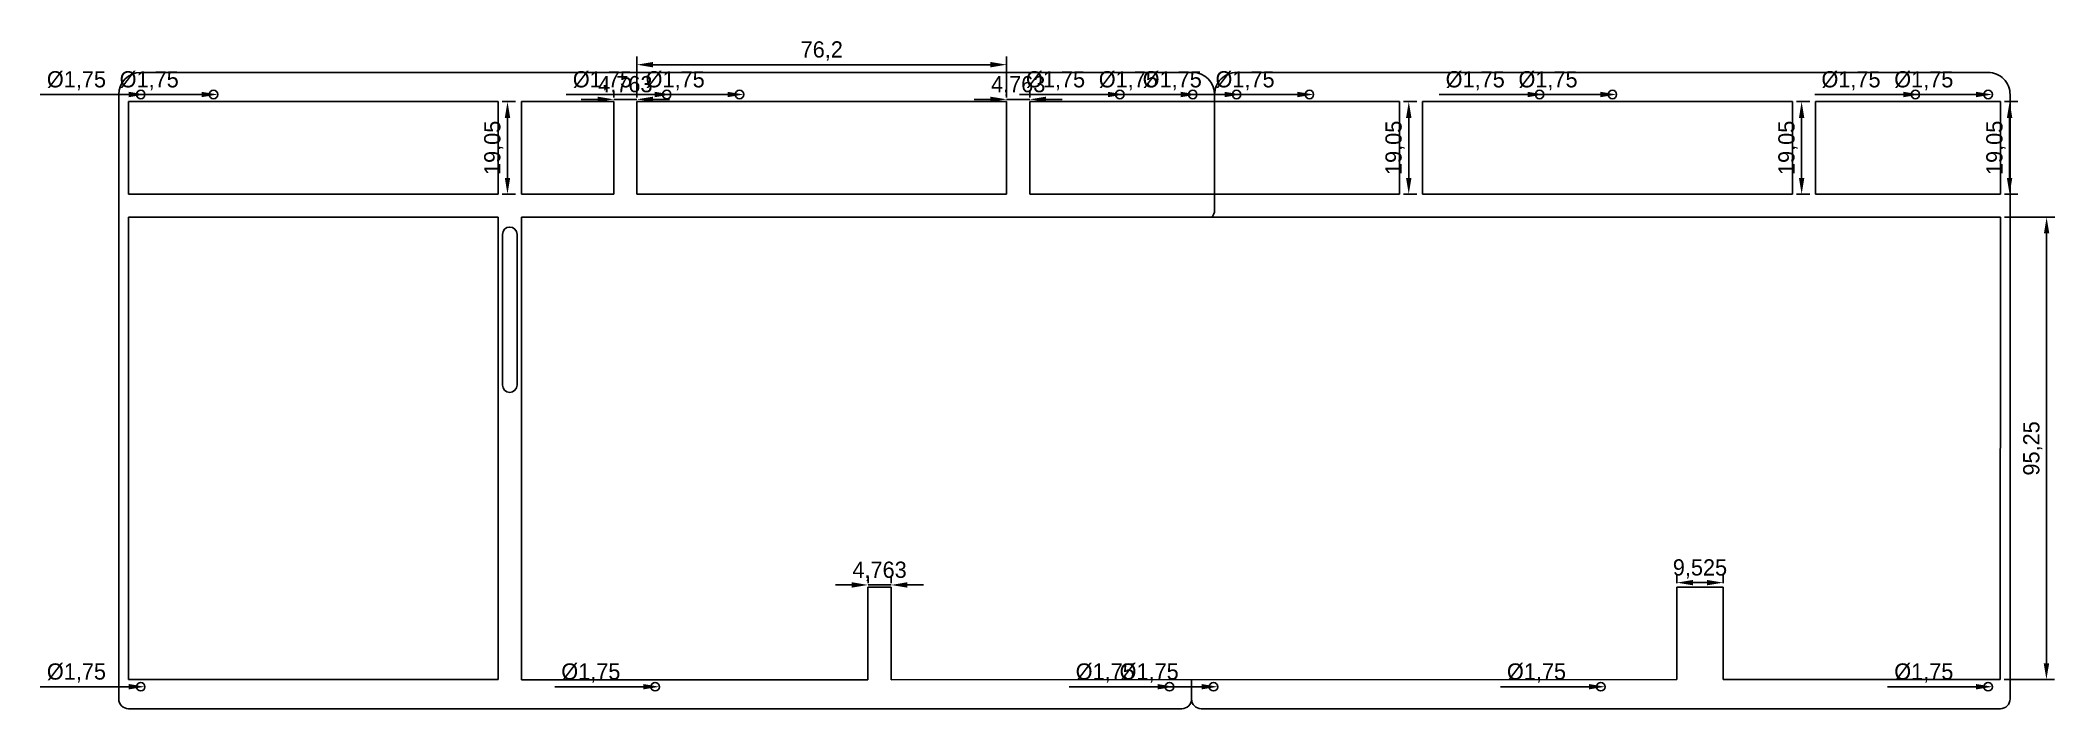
# Model space of a CAD drawing. Header units: millimetres. Extents: x -1 to 414, y 14 to 152.
import ezdxf

# ---------------------------------------------------------------- set-up
doc = ezdxf.new("R2010")
doc.units = ezdxf.units.MM
doc.layers.add('0 (2)', color=7, linetype='Continuous')
doc.layers.add('Dimensions', color=7, linetype='Continuous')
doc.dimstyles.new('ISO-25', dxfattribs={"dimtxt": 2.5, "dimasz": 2.5, "dimexe": 1.25, "dimexo": 0.625, "dimtad": 1, "dimtxsty": 'Standard', "dimcen": 2.5, "dimadec": 0, "dimazin": 0, "dimtfac": 1, "dimtmove": 0, "dimatfit": 3, "dimfxl": 1, "dimarcsym": 0})

# ---------------------------------------------------------------- blocks, each defined once
blk = doc.blocks.new('*D1')
at = {"layer": 'Defpoints', "color": 0}
for p in [(279.06, 139.53), (279.06, 120.48), (280.96, 120.48)]:
    blk.add_point(p, dxfattribs=at)
at = {"layer": 'Dimensions', "color": 140, "lineweight": -2}
for p, q in [((279.89, 139.53), (282.63, 139.53)), ((280.96, 136.19), (280.96, 123.83)), ((279.89, 120.48), (282.63, 120.48))]:
    blk.add_line(p, q, dxfattribs=at)
at = {"layer": 'Dimensions', "color": 140}
for points in [[(281.52, 136.19), (280.4, 136.19), (280.96, 139.53)], [(280.4, 123.83), (281.52, 123.83), (280.96, 120.48)]]:
    blk.add_solid(points, dxfattribs=at)
at = {"layer": 'Dimensions', "color": 140, "insert": (278.13, 130.01), "char_height": 3.344, "attachment_point": 5, "rotation": 90}
blk.add_mtext('19,05', dxfattribs=at)
blk = doc.blocks.new('*D2')
at = {"layer": 'Defpoints', "color": 0}
for p in [(93.32, 139.53), (93.32, 120.48), (95.22, 120.48)]:
    blk.add_point(p, dxfattribs=at)
at = {"layer": 'Dimensions', "color": 140, "lineweight": -2}
for p, q in [((94.15, 139.53), (96.9, 139.53)), ((95.22, 136.19), (95.22, 123.83)), ((94.15, 120.48), (96.9, 120.48))]:
    blk.add_line(p, q, dxfattribs=at)
at = {"layer": 'Dimensions', "color": 140}
for points in [[(95.78, 136.19), (94.67, 136.19), (95.22, 139.53)], [(94.67, 123.83), (95.78, 123.83), (95.22, 120.48)]]:
    blk.add_solid(points, dxfattribs=at)
at = {"layer": 'Dimensions', "color": 140, "insert": (92.4, 130.01), "char_height": 3.344, "attachment_point": 5, "rotation": 90}
blk.add_mtext('19,05', dxfattribs=at)
blk = doc.blocks.new('*D3')
at = {"layer": 'Defpoints', "color": 0}
for p in [(360.02, 139.53), (360.02, 120.48), (361.92, 120.48)]:
    blk.add_point(p, dxfattribs=at)
at = {"layer": 'Dimensions', "color": 140, "lineweight": -2}
for p, q in [((360.85, 139.53), (363.6, 139.53)), ((361.92, 136.19), (361.92, 123.83)), ((360.85, 120.48), (363.6, 120.48))]:
    blk.add_line(p, q, dxfattribs=at)
at = {"layer": 'Dimensions', "color": 140}
for points in [[(362.48, 136.19), (361.37, 136.19), (361.92, 139.53)], [(361.37, 123.83), (362.48, 123.83), (361.92, 120.48)]]:
    blk.add_solid(points, dxfattribs=at)
at = {"layer": 'Dimensions', "color": 140, "insert": (359.1, 130.01), "char_height": 3.344, "attachment_point": 5, "rotation": 90}
blk.add_mtext('19,05', dxfattribs=at)
blk = doc.blocks.new('*D4')
at = {"layer": 'Defpoints', "color": 0}
for p in [(402.88, 139.53), (402.88, 120.48), (404.78, 120.48)]:
    blk.add_point(p, dxfattribs=at)
at = {"layer": 'Dimensions', "color": 140, "lineweight": -2}
for p, q in [((403.72, 139.53), (406.46, 139.53)), ((404.79, 136.19), (404.78, 123.82)), ((403.71, 120.48), (406.45, 120.48))]:
    blk.add_line(p, q, dxfattribs=at)
at = {"layer": 'Dimensions', "color": 140}
for points in [[(405.34, 136.19), (404.23, 136.19), (404.79, 139.53)], [(404.22, 123.82), (405.34, 123.82), (404.78, 120.48)]]:
    blk.add_solid(points, dxfattribs=at)
at = {"layer": 'Dimensions', "color": 140, "insert": (401.96, 130.01), "char_height": 3.344, "attachment_point": 5, "rotation": 89.985}
blk.add_mtext('19,05', dxfattribs=at)
blk = doc.blocks.new('*D5')
at = {"layer": 'Defpoints', "color": 0}
for p in [(402.88, 115.72), (402.85, 20.47), (412.37, 20.47)]:
    blk.add_point(p, dxfattribs=at)
at = {"layer": 'Dimensions', "color": 140, "lineweight": -2}
for p, q in [((403.72, 115.72), (414.08, 115.71)), ((412.41, 112.37), (412.38, 23.81)), ((403.69, 20.47), (414.05, 20.46))]:
    blk.add_line(p, q, dxfattribs=at)
at = {"layer": 'Dimensions', "color": 140}
for points in [[(412.96, 112.37), (411.85, 112.37), (412.41, 115.72)], [(411.82, 23.81), (412.93, 23.81), (412.37, 20.47)]]:
    blk.add_solid(points, dxfattribs=at)
at = {"layer": 'Dimensions', "color": 140, "insert": (409.56, 68.09), "char_height": 3.344, "attachment_point": 5, "rotation": 89.9812}
blk.add_mtext('95,25', dxfattribs=at)
blk = doc.blocks.new('*D6')
at = {"layer": 'Defpoints', "color": 0}
for p in [(169.52, 39.49), (174.28, 39.96), (174.28, 39.49)]:
    blk.add_point(p, dxfattribs=at)
at = {"layer": 'Dimensions', "color": 140, "lineweight": -2}
for p, q in [((169.52, 40.32), (169.52, 41.64)), ((174.28, 40.32), (174.28, 41.64)), ((166.17, 39.96), (162.83, 39.96)), ((169.52, 39.96), (174.28, 39.96)), ((177.62, 39.96), (180.97, 39.96))]:
    blk.add_line(p, q, dxfattribs=at)
at = {"layer": 'Dimensions', "color": 140}
for points in [[(166.17, 39.41), (166.17, 40.52), (169.52, 39.96)], [(177.62, 40.52), (177.62, 39.41), (174.28, 39.96)]]:
    blk.add_solid(points, dxfattribs=at)
at = {"layer": 'Dimensions', "color": 140, "insert": (171.9, 42.79), "char_height": 3.344, "attachment_point": 5}
blk.add_mtext('4,763', dxfattribs=at)
blk = doc.blocks.new('*D7')
at = {"layer": 'Defpoints', "color": 0}
for p in [(117.13, 139.53), (121.89, 140.01), (121.89, 139.53)]:
    blk.add_point(p, dxfattribs=at)
at = {"layer": 'Dimensions', "color": 140, "lineweight": -2}
for p, q in [((117.13, 140.37), (117.13, 141.68)), ((121.89, 140.37), (121.89, 141.68)), ((113.79, 140.01), (110.44, 140.01)), ((117.13, 140.01), (121.89, 140.01)), ((125.24, 140.01), (128.58, 140.01))]:
    blk.add_line(p, q, dxfattribs=at)
at = {"layer": 'Dimensions', "color": 140}
for points in [[(113.79, 139.45), (113.79, 140.56), (117.13, 140.01)], [(125.24, 140.56), (125.24, 139.45), (121.89, 140.01)]]:
    blk.add_solid(points, dxfattribs=at)
at = {"layer": 'Dimensions', "color": 140, "insert": (119.51, 142.83), "char_height": 3.344, "attachment_point": 5}
blk.add_mtext('4,763', dxfattribs=at)
blk = doc.blocks.new('*D8')
at = {"layer": 'Defpoints', "color": 0}
for p in [(198.09, 147.15), (121.89, 139.53), (198.09, 139.53)]:
    blk.add_point(p, dxfattribs=at)
at = {"layer": 'Dimensions', "color": 140, "lineweight": -2}
for p, q in [((121.89, 140.37), (121.89, 148.82)), ((125.24, 147.15), (194.75, 147.15)), ((198.09, 140.37), (198.09, 148.82))]:
    blk.add_line(p, q, dxfattribs=at)
at = {"layer": 'Dimensions', "color": 140}
for points in [[(125.24, 147.71), (125.24, 146.59), (121.89, 147.15)], [(194.75, 146.59), (194.75, 147.71), (198.09, 147.15)]]:
    blk.add_solid(points, dxfattribs=at)
at = {"layer": 'Dimensions', "color": 140, "insert": (159.99, 149.98), "char_height": 3.344, "attachment_point": 5}
blk.add_mtext('76,2', dxfattribs=at)
blk = doc.blocks.new('*D9')
at = {"layer": 'Defpoints', "color": 0}
for p in [(336.21, 39.49), (345.73, 40.44), (345.73, 39.49)]:
    blk.add_point(p, dxfattribs=at)
at = {"layer": 'Dimensions', "color": 140, "lineweight": -2}
for p, q in [((336.21, 40.32), (336.21, 42.11)), ((345.73, 40.32), (345.73, 42.11)), ((339.55, 40.44), (342.39, 40.44))]:
    blk.add_line(p, q, dxfattribs=at)
at = {"layer": 'Dimensions', "color": 140}
for points in [[(339.55, 41), (339.55, 39.88), (336.21, 40.44)], [(342.39, 39.88), (342.39, 41), (345.73, 40.44)]]:
    blk.add_solid(points, dxfattribs=at)
at = {"layer": 'Dimensions', "color": 140, "insert": (340.97, 43.27), "char_height": 3.344, "attachment_point": 5}
blk.add_mtext('9,525', dxfattribs=at)
blk = doc.blocks.new('*D10')
at = {"layer": 'Defpoints', "color": 0}
for p in [(198.09, 139.53), (202.86, 140.01), (202.86, 139.53)]:
    blk.add_point(p, dxfattribs=at)
at = {"layer": 'Dimensions', "color": 140, "lineweight": -2}
for p, q in [((198.09, 140.37), (198.09, 141.68)), ((202.86, 140.37), (202.86, 141.68)), ((194.75, 140.01), (191.41, 140.01)), ((198.09, 140.01), (202.86, 140.01)), ((206.2, 140.01), (209.54, 140.01))]:
    blk.add_line(p, q, dxfattribs=at)
at = {"layer": 'Dimensions', "color": 140}
for points in [[(194.75, 139.45), (194.75, 140.56), (198.09, 140.01)], [(206.2, 140.56), (206.2, 139.45), (202.86, 140.01)]]:
    blk.add_solid(points, dxfattribs=at)
at = {"layer": 'Dimensions', "color": 140, "insert": (200.47, 142.83), "char_height": 3.344, "attachment_point": 5}
blk.add_mtext('4,763', dxfattribs=at)
blk = doc.blocks.new('*D11')
at = {"layer": 'Defpoints', "color": 0}
for p in [(259.61, 141.01), (261.36, 141.01)]:
    blk.add_point(p, dxfattribs=at)
at = {"layer": 'Dimensions', "color": 140, "lineweight": -2}
blk.add_line((258.01, 141.01), (239.78, 141.01), dxfattribs=at)
at = {"layer": 'Dimensions', "color": 140}
blk.add_solid([(258.01, 140.45), (258.01, 141.56), (261.36, 141.01)], dxfattribs=at)
at = {"layer": 'Dimensions', "color": 140, "insert": (247.22, 143.83), "char_height": 3.344, "attachment_point": 5}
blk.add_mtext('%%c1,75', dxfattribs=at)
blk = doc.blocks.new('*D12')
at = {"layer": 'Defpoints', "color": 0}
for p in [(18.77, 141.01), (20.52, 141.01)]:
    blk.add_point(p, dxfattribs=at)
at = {"layer": 'Dimensions', "color": 140, "lineweight": -2}
blk.add_line((17.17, 141.01), (-1.06, 141.01), dxfattribs=at)
at = {"layer": 'Dimensions', "color": 140}
blk.add_solid([(17.17, 140.45), (17.17, 141.56), (20.52, 141.01)], dxfattribs=at)
at = {"layer": 'Dimensions', "color": 140, "insert": (6.39, 143.83), "char_height": 3.344, "attachment_point": 5}
blk.add_mtext('%%c1,75', dxfattribs=at)
blk = doc.blocks.new('*D13')
at = {"layer": 'Defpoints', "color": 0}
for p in [(33.77, 141.01), (35.52, 141.01)]:
    blk.add_point(p, dxfattribs=at)
at = {"layer": 'Dimensions', "color": 140, "lineweight": -2}
blk.add_line((32.17, 141.01), (13.94, 141.01), dxfattribs=at)
at = {"layer": 'Dimensions', "color": 140}
blk.add_solid([(32.17, 140.45), (32.17, 141.56), (35.52, 141.01)], dxfattribs=at)
at = {"layer": 'Dimensions', "color": 140, "insert": (21.39, 143.83), "char_height": 3.344, "attachment_point": 5}
blk.add_mtext('%%c1,75', dxfattribs=at)
blk = doc.blocks.new('*D14')
at = {"layer": 'Defpoints', "color": 0}
for p in [(384.48, 141.01), (386.23, 141.01)]:
    blk.add_point(p, dxfattribs=at)
at = {"layer": 'Dimensions', "color": 140, "lineweight": -2}
blk.add_line((382.89, 141.01), (364.65, 141.01), dxfattribs=at)
at = {"layer": 'Dimensions', "color": 140}
blk.add_solid([(382.89, 140.45), (382.89, 141.56), (386.23, 141.01)], dxfattribs=at)
at = {"layer": 'Dimensions', "color": 140, "insert": (372.1, 143.83), "char_height": 3.344, "attachment_point": 5}
blk.add_mtext('%%c1,75', dxfattribs=at)
blk = doc.blocks.new('*D15')
at = {"layer": 'Defpoints', "color": 0}
for p in [(127.16, 141.01), (128.91, 141.01)]:
    blk.add_point(p, dxfattribs=at)
at = {"layer": 'Dimensions', "color": 140, "lineweight": -2}
blk.add_line((125.57, 141.01), (107.34, 141.01), dxfattribs=at)
at = {"layer": 'Dimensions', "color": 140}
blk.add_solid([(125.57, 140.45), (125.57, 141.56), (128.91, 141.01)], dxfattribs=at)
at = {"layer": 'Dimensions', "color": 140, "insert": (114.78, 143.83), "char_height": 3.344, "attachment_point": 5}
blk.add_mtext('%%c1,75', dxfattribs=at)
blk = doc.blocks.new('*D16')
at = {"layer": 'Defpoints', "color": 0}
for p in [(220.56, 141.01), (222.31, 141.01)]:
    blk.add_point(p, dxfattribs=at)
at = {"layer": 'Dimensions', "color": 140, "lineweight": -2}
blk.add_line((218.96, 141.01), (200.73, 141.01), dxfattribs=at)
at = {"layer": 'Dimensions', "color": 140}
blk.add_solid([(218.96, 140.45), (218.96, 141.56), (222.31, 141.01)], dxfattribs=at)
at = {"layer": 'Dimensions', "color": 140, "insert": (208.17, 143.83), "char_height": 3.344, "attachment_point": 5}
blk.add_mtext('%%c1,75', dxfattribs=at)
blk = doc.blocks.new('*D17')
at = {"layer": 'Defpoints', "color": 0}
for p in [(142.16, 141.01), (143.91, 141.01)]:
    blk.add_point(p, dxfattribs=at)
at = {"layer": 'Dimensions', "color": 140, "lineweight": -2}
blk.add_line((140.57, 141.01), (122.34, 141.01), dxfattribs=at)
at = {"layer": 'Dimensions', "color": 140}
blk.add_solid([(140.57, 140.45), (140.57, 141.56), (143.91, 141.01)], dxfattribs=at)
at = {"layer": 'Dimensions', "color": 140, "insert": (129.78, 143.83), "char_height": 3.344, "attachment_point": 5}
blk.add_mtext('%%c1,75', dxfattribs=at)
blk = doc.blocks.new('*D18')
at = {"layer": 'Defpoints', "color": 0}
for p in [(244.61, 141.01), (246.36, 141.01)]:
    blk.add_point(p, dxfattribs=at)
at = {"layer": 'Dimensions', "color": 140, "lineweight": -2}
blk.add_line((243.01, 141.01), (224.78, 141.01), dxfattribs=at)
at = {"layer": 'Dimensions', "color": 140}
blk.add_solid([(243.01, 140.45), (243.01, 141.56), (246.36, 141.01)], dxfattribs=at)
at = {"layer": 'Dimensions', "color": 140, "insert": (232.22, 143.83), "char_height": 3.344, "attachment_point": 5}
blk.add_mtext('%%c1,75', dxfattribs=at)
blk = doc.blocks.new('*D19')
at = {"layer": 'Defpoints', "color": 0}
for p in [(235.56, 141.01), (237.31, 141.01)]:
    blk.add_point(p, dxfattribs=at)
at = {"layer": 'Dimensions', "color": 140, "lineweight": -2}
blk.add_line((233.96, 141.01), (215.73, 141.01), dxfattribs=at)
at = {"layer": 'Dimensions', "color": 140}
blk.add_solid([(233.96, 140.45), (233.96, 141.56), (237.31, 141.01)], dxfattribs=at)
at = {"layer": 'Dimensions', "color": 140, "insert": (223.17, 143.83), "char_height": 3.344, "attachment_point": 5}
blk.add_mtext('%%c1,75', dxfattribs=at)
blk = doc.blocks.new('*D20')
at = {"layer": 'Defpoints', "color": 0}
for p in [(307.04, 141.01), (308.79, 141.01)]:
    blk.add_point(p, dxfattribs=at)
at = {"layer": 'Dimensions', "color": 140, "lineweight": -2}
blk.add_line((305.45, 141.01), (287.22, 141.01), dxfattribs=at)
at = {"layer": 'Dimensions', "color": 140}
blk.add_solid([(305.45, 140.45), (305.45, 141.56), (308.79, 141.01)], dxfattribs=at)
at = {"layer": 'Dimensions', "color": 140, "insert": (294.66, 143.83), "char_height": 3.344, "attachment_point": 5}
blk.add_mtext('%%c1,75', dxfattribs=at)
blk = doc.blocks.new('*D21')
at = {"layer": 'Defpoints', "color": 0}
for p in [(322.04, 141.01), (323.79, 141.01)]:
    blk.add_point(p, dxfattribs=at)
at = {"layer": 'Dimensions', "color": 140, "lineweight": -2}
blk.add_line((320.45, 141.01), (302.22, 141.01), dxfattribs=at)
at = {"layer": 'Dimensions', "color": 140}
blk.add_solid([(320.45, 140.45), (320.45, 141.56), (323.79, 141.01)], dxfattribs=at)
at = {"layer": 'Dimensions', "color": 140, "insert": (309.66, 143.83), "char_height": 3.344, "attachment_point": 5}
blk.add_mtext('%%c1,75', dxfattribs=at)
blk = doc.blocks.new('*D22')
at = {"layer": 'Defpoints', "color": 0}
for p in [(399.48, 141.01), (401.23, 141.01)]:
    blk.add_point(p, dxfattribs=at)
at = {"layer": 'Dimensions', "color": 140, "lineweight": -2}
blk.add_line((397.89, 141.01), (379.65, 141.01), dxfattribs=at)
at = {"layer": 'Dimensions', "color": 140}
blk.add_solid([(397.89, 140.45), (397.89, 141.56), (401.23, 141.01)], dxfattribs=at)
at = {"layer": 'Dimensions', "color": 140, "insert": (387.1, 143.83), "char_height": 3.344, "attachment_point": 5}
blk.add_mtext('%%c1,75', dxfattribs=at)
blk = doc.blocks.new('*D23')
at = {"layer": 'Defpoints', "color": 0}
for p in [(399.48, 18.99), (401.23, 18.99)]:
    blk.add_point(p, dxfattribs=at)
at = {"layer": 'Dimensions', "color": 140, "lineweight": -2}
blk.add_line((397.89, 18.99), (379.65, 18.99), dxfattribs=at)
at = {"layer": 'Dimensions', "color": 140}
blk.add_solid([(397.89, 18.44), (397.89, 19.55), (401.23, 18.99)], dxfattribs=at)
at = {"layer": 'Dimensions', "color": 140, "insert": (387.1, 21.82), "char_height": 3.344, "attachment_point": 5}
blk.add_mtext('%%c1,75', dxfattribs=at)
blk = doc.blocks.new('*D24')
at = {"layer": 'Defpoints', "color": 0}
for p in [(319.66, 18.99), (321.41, 18.99)]:
    blk.add_point(p, dxfattribs=at)
at = {"layer": 'Dimensions', "color": 140, "lineweight": -2}
blk.add_line((318.07, 18.99), (299.84, 18.99), dxfattribs=at)
at = {"layer": 'Dimensions', "color": 140}
blk.add_solid([(318.07, 18.44), (318.07, 19.55), (321.41, 18.99)], dxfattribs=at)
at = {"layer": 'Dimensions', "color": 140, "insert": (307.28, 21.82), "char_height": 3.344, "attachment_point": 5}
blk.add_mtext('%%c1,75', dxfattribs=at)
blk = doc.blocks.new('*D25')
at = {"layer": 'Defpoints', "color": 0}
for p in [(239.84, 18.99), (241.59, 18.99)]:
    blk.add_point(p, dxfattribs=at)
at = {"layer": 'Dimensions', "color": 140, "lineweight": -2}
blk.add_line((238.25, 18.99), (220.02, 18.99), dxfattribs=at)
at = {"layer": 'Dimensions', "color": 140}
blk.add_solid([(238.25, 18.44), (238.25, 19.55), (241.59, 18.99)], dxfattribs=at)
at = {"layer": 'Dimensions', "color": 140, "insert": (227.46, 21.82), "char_height": 3.344, "attachment_point": 5}
blk.add_mtext('%%c1,75', dxfattribs=at)
blk = doc.blocks.new('*D26')
at = {"layer": 'Defpoints', "color": 0}
for p in [(230.79, 18.99), (232.54, 18.99)]:
    blk.add_point(p, dxfattribs=at)
at = {"layer": 'Dimensions', "color": 140, "lineweight": -2}
blk.add_line((229.2, 18.99), (210.97, 18.99), dxfattribs=at)
at = {"layer": 'Dimensions', "color": 140}
blk.add_solid([(229.2, 18.44), (229.2, 19.55), (232.54, 18.99)], dxfattribs=at)
at = {"layer": 'Dimensions', "color": 140, "insert": (218.41, 21.82), "char_height": 3.344, "attachment_point": 5}
blk.add_mtext('%%c1,75', dxfattribs=at)
blk = doc.blocks.new('*D27')
at = {"layer": 'Defpoints', "color": 0}
for p in [(124.78, 18.99), (126.53, 18.99)]:
    blk.add_point(p, dxfattribs=at)
at = {"layer": 'Dimensions', "color": 140, "lineweight": -2}
blk.add_line((123.19, 18.99), (104.95, 18.99), dxfattribs=at)
at = {"layer": 'Dimensions', "color": 140}
blk.add_solid([(123.19, 18.44), (123.19, 19.55), (126.53, 18.99)], dxfattribs=at)
at = {"layer": 'Dimensions', "color": 140, "insert": (112.4, 21.82), "char_height": 3.344, "attachment_point": 5}
blk.add_mtext('%%c1,75', dxfattribs=at)
blk = doc.blocks.new('*D28')
at = {"layer": 'Defpoints', "color": 0}
for p in [(18.77, 18.99), (20.52, 18.99)]:
    blk.add_point(p, dxfattribs=at)
at = {"layer": 'Dimensions', "color": 140, "lineweight": -2}
blk.add_line((17.17, 18.99), (-1.06, 18.99), dxfattribs=at)
at = {"layer": 'Dimensions', "color": 140}
blk.add_solid([(17.17, 18.44), (17.17, 19.55), (20.52, 18.99)], dxfattribs=at)
at = {"layer": 'Dimensions', "color": 140, "insert": (6.39, 21.82), "char_height": 3.344, "attachment_point": 5}
blk.add_mtext('%%c1,75', dxfattribs=at)

msp = doc.modelspace()

# ---------------------------------------------------------------- linework, layer by layer
at = {"layer": '0 (2)'}
for p, q in [((19.6436, 145.5308), (236.431, 145.5309)), ((245.4813, 145.531), (400.3561, 145.531)), ((15.1186, 141.0059), (15.1137, 16.451)), ((17.1186, 139.5312), (93.3185, 139.5312)), ((17.1186, 120.4812), (17.1186, 139.5312)), ((93.3185, 139.5312), (93.3185, 120.4812)), ((98.081, 120.4812), (98.081, 139.5312)), ((98.081, 139.5312), (117.131, 139.5312)), ((117.131, 139.5312), (117.131, 120.4812)), ((121.8935, 139.5312), (198.0935, 139.5312)), ((121.8935, 139.5312), (121.8935, 120.4812)), ((198.0935, 139.5312), (198.0935, 120.4812)), ((202.856, 139.5312), (202.856, 120.4812)), ((202.856, 139.5312), (240.9561, 139.5312)), ((240.9561, 141.0058), (240.9561, 139.5312)), ((240.9561, 139.5312), (279.0561, 139.5312)), ((240.9561, 139.5312), (240.9561, 120.4812)), ((279.0561, 139.5312), (279.0561, 120.4812)), ((283.8186, 120.4812), (283.8186, 139.5312)), ((283.8186, 139.5312), (360.0187, 139.5312)), ((360.0187, 139.5312), (360.0187, 120.4812)), ((364.7812, 120.4812), (364.7812, 139.5312)), ((364.7812, 139.5312), (402.8812, 139.5312)), ((402.8812, 139.5312), (402.8762, 120.4812)), ((404.8811, 140.9697), (404.8783, 16.4687)), ((17.1186, 120.4812), (93.3185, 120.4812)), ((98.081, 120.4812), (117.131, 120.4812)), ((121.8935, 120.4812), (198.0935, 120.4812)), ((202.856, 120.4812), (279.0561, 120.4812)), ((240.9561, 120.4812), (240.9561, 117.194)), ((283.8186, 120.4812), (360.0187, 120.4812)), ((364.7812, 120.4812), (402.8762, 120.4812)), ((17.1186, 115.7185), (17.1186, 20.4684)), ((17.1186, 115.7185), (93.3185, 115.7185)), ((93.3185, 115.7185), (93.3185, 20.4684)), ((94.1997, 81.1446), (94.1997, 112.1944)), ((97.1997, 112.1944), (97.1997, 81.1446)), ((98.081, 115.7185), (98.081, 20.4369)), ((98.081, 115.7185), (402.8812, 115.7185)), ((402.8812, 115.7185), (402.85, 20.4685)), ((169.5179, 39.4869), (174.2804, 39.4869)), ((169.5179, 39.4869), (169.5179, 20.4369)), ((174.2804, 39.4869), (174.2804, 20.4369)), ((336.2062, 39.4877), (345.7312, 39.4877)), ((336.2062, 39.4877), (336.2062, 20.459)), ((345.7312, 39.4877), (345.7312, 20.4606)), ((93.3185, 20.4684), (17.1186, 20.4684)), ((98.081, 20.4369), (169.5179, 20.4369)), ((174.2804, 20.4369), (336.2062, 20.459)), ((236.1935, 16.4687), (236.1935, 20.4453)), ((345.7312, 20.4606), (402.85, 20.4685)), ((17.1136, 14.4687), (234.1935, 14.4687)), ((238.1935, 14.4687), (402.8783, 14.4687))]:
    msp.add_line(p, q, dxfattribs=at)
for centre in [(19.6438, 141.006), (34.6438, 141.006), (128.0375, 141.006), (143.0375, 141.006), (221.4311, 141.006), (236.4311, 141.006), (245.4814, 141.0062), (260.4814, 141.0062), (307.9188, 141.0062), (322.9188, 141.0062), (385.3562, 141.0062), (400.3562, 141.0062), (19.6438, 18.994), (125.656, 18.994), (231.6681, 18.9936), (240.7189, 18.9935), (320.5376, 18.9935), (400.3562, 18.9935)]:
    msp.add_circle(centre, 0.875, dxfattribs=at)
for centre, radius, start, end in [((19.6436, 141.0058), 4.525, 90.00015, 179.997744), ((236.431, 141.0057), 4.5251, 0.000214, 90.000021), ((236.431, 141.0057), 4.5251, 0.000557, 89.999903), ((245.4813, 141.0058), 4.5251, 90.000024, 180.000557), ((400.3561, 141.0059), 4.5251, 359.541168, 90.000553), ((238.9584, 117.192), 1.9977, 312.472684, 0.056378), ((238.9584, 117.194), 1.9977, 359.943606, 0.000023), ((95.6997, 112.1944), 1.5, 360, 180), ((95.6997, 81.1446), 1.5, 180, 360), ((17.1136, 16.4687), 2, 180, 270), ((234.1935, 16.4687), 2, 270, 360), ((238.1935, 16.4687), 2, 180, 270), ((402.8783, 16.4687), 2, 270, 0.000015)]:
    msp.add_arc(centre, radius, start, end, dxfattribs=at)

# ---------------------------------------------------------------- dimensions: what is measured, and where the dimension line sits
at = {"layer": 'Dimensions'}
for base, p1, p2, angle, picture, middle in [((198.0935, 147.1512), (121.8935, 139.5312), (198.0935, 139.5312), 0, '*D8', (159.9935, 147.1512)), ((121.893516447, 140.0074242126), (117.131016447, 139.5311742126), (121.893516447, 139.5311742126), 0, '*D7', (119.512266447, 140.0074242126)), ((202.856016447, 140.00742479), (198.093516447, 139.53117479), (202.856016447, 139.53117479), 0, '*D10', (200.474766447, 140.00742479)), ((95.2235, 120.4812), (93.3185, 139.5312), (93.3185, 120.4812), 270, '*D2', (95.2235, 130.0062)), ((280.9611, 120.4812), (279.0561, 139.5312), (279.0561, 120.4812), 270, '*D1', (280.9611, 130.0062)), ((361.9237, 120.4812), (360.0187, 139.5312), (360.0187, 120.4812), 270, '*D3', (361.9237, 130.0062)), ((404.7812, 120.4807), (402.8812, 139.5312), (402.8762, 120.4812), 269.984976, '*D4', (404.7837, 130.0057)), ((412.375, 20.4654), (402.8812, 115.7185), (402.85, 20.4685), 269.98122, '*D5', (412.3906, 68.0904)), ((174.2803801946, 39.9631713151), (169.5178801946, 39.4869213151), (174.2803801946, 39.4869213151), 0.0000000005, '*D6', (171.8991301946, 39.9631713151)), ((345.7312, 40.4402), (336.2062, 39.4877), (345.7312, 39.4877), 0, '*D9', (340.9687, 40.4402))]:
    dim = msp.add_linear_dim(base=base, p1=p1, p2=p2, angle=angle, dimstyle='ISO-25', override={"dimscale": 1.337633, "dimdec": 3, "dimzin": 8, "dimlunit": 2, "dimclrd": 140, "dimclre": 140, "dimclrt": 140}, dxfattribs=at)
    dim.commit()
    dim.dimension.update_dxf_attribs({"geometry": picture, "text_midpoint": middle, "dimtype": 161})
for p1, p2, picture, middle in [((18.7688, 141.006), (20.5188, 141.006), '*D12', (6.3861, 141.006)), ((33.7688, 141.006), (35.5188, 141.006), '*D13', (21.3861, 141.006)), ((127.1625, 141.006), (128.9125, 141.006), '*D15', (114.7797, 141.006)), ((142.1625, 141.006), (143.9125, 141.006), '*D17', (129.7797, 141.006)), ((220.5561, 141.006), (222.3061, 141.006), '*D16', (208.1734, 141.006)), ((235.5561, 141.006), (237.3061, 141.006), '*D19', (223.1734, 141.006)), ((244.6064, 141.0062), (246.3564, 141.0062), '*D18', (232.2237, 141.0062)), ((259.6064, 141.0062), (261.3564, 141.0062), '*D11', (247.2237, 141.0062)), ((307.0438, 141.0062), (308.7938, 141.0062), '*D20', (294.6611, 141.0062)), ((322.0438, 141.0062), (323.7938, 141.0062), '*D21', (309.6611, 141.0062)), ((384.4812, 141.0062), (386.2312, 141.0062), '*D14', (372.0985, 141.0062)), ((399.4812, 141.0062), (401.2312, 141.0062), '*D22', (387.0985, 141.0062)), ((18.7688, 18.994), (20.5188, 18.994), '*D28', (6.3861, 18.994)), ((124.781, 18.994), (126.531, 18.994), '*D27', (112.3982, 18.994)), ((230.7931, 18.9936), (232.5431, 18.9936), '*D26', (218.4104, 18.9936)), ((239.8439, 18.9935), (241.5939, 18.9935), '*D25', (227.4612, 18.9935)), ((319.6626, 18.9935), (321.4126, 18.9935), '*D24', (307.2798, 18.9935)), ((399.4812, 18.9935), (401.2312, 18.9935), '*D23', (387.0985, 18.9935))]:
    dim = msp.add_diameter_dim_2p(p1=p1, p2=p2, dimstyle='ISO-25', override={"dimscale": 1.337633, "dimdec": 3, "dimzin": 8, "dimlunit": 2, "dimclrd": 140, "dimclre": 140, "dimclrt": 140}, dxfattribs=at)
    dim.commit()
    dim.dimension.update_dxf_attribs({"geometry": picture, "text_midpoint": middle, "dimtype": 163})

doc.saveas('drawing.dxf')
